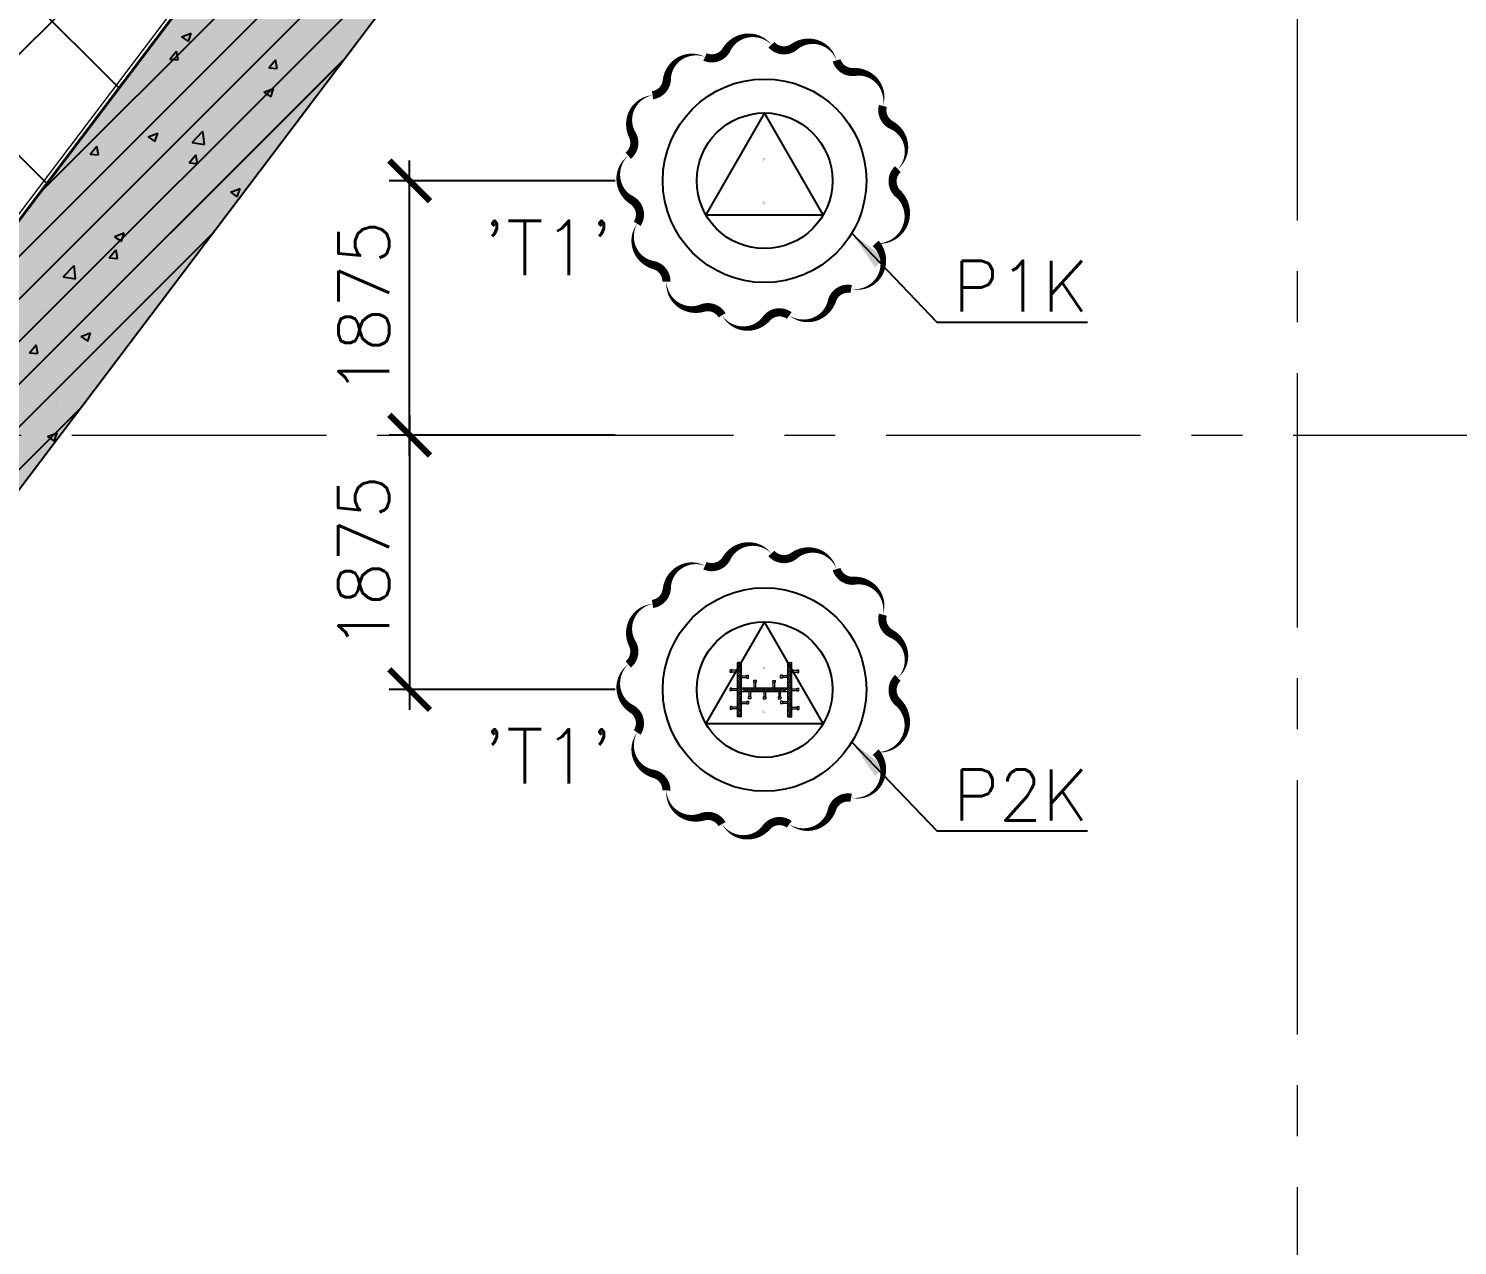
# Model space of a CAD drawing. Header units: millimetres. Extents: x -346728 to 1320345, y -537202 to -385966.
# Drawn here: x 138540 to 149069, y -422639 to -413669 of the extents above; entities that cross this region are included whole.
import ezdxf
from ezdxf.xclip import XClip

# ---------------------------------------------------------------- set-up
doc = ezdxf.new("R2010")
doc.units = ezdxf.units.MM
doc.header["$LTSCALE"] = 100
doc.header["$XCLIPFRAME"] = 2
doc.linetypes.add('DASHED2', pattern=[0.375, 0.25, -0.125])
doc.linetypes.add('X1326_GLB$0$CENTER', pattern=[2, 1.25, -0.25, 0.25, -0.25])
for name, color, linetype, lineweight in [('0 T TEXT', 7, 'Continuous', 13), ('KCMANH', 8, 'Continuous', 13), ('KINGPOST', 5, 'Continuous', 20), ('X1326_GLB$0$A-tim', 8, 'X1326_GLB$0$CENTER', 9)]:
    doc.layers.add(name, color=color, linetype=linetype, lineweight=lineweight)
doc.layers.add('CL load', color=1, linetype='Continuous', plot=False)
for name, color, linetype in [('DM-PL', 1, 'Continuous'), ('hach', 253, 'Continuous'), ('PILE MARK', 8, 'Continuous'), ('PL', 3, 'Continuous'), ('PLT', 6, 'Continuous'), ('W2', 4, 'Continuous'), ('XR_1326_csPL$0$hach', 253, 'Continuous'), ('XR_1326_csPL$0$W2', 4, 'Continuous')]:
    doc.layers.add(name, color=color, linetype=linetype)
doc.styles.add('simplex', font='simplex.shx')
doc.dimstyles.new('100', dxfattribs={"dimscale": 150, "dimtxt": 2.5, "dimasz": 2, "dimexe": 1, "dimexo": 1, "dimgap": 1, "dimtad": 1, "dimdec": 0, "dimzin": 0, "dimdsep": 46, "dimtxsty": 'simplex', "dimblk": 'ARCHTICK', "dimcen": 1, "dimdle": 1, "dimclrd": 256, "dimclre": 256, "dimclrt": 6, "dimadec": 0, "dimazin": 0, "dimtfac": 1, "dimtdec": 0, "dimtix": 1, "dimtmove": 2, "dimatfit": 3, "dimfxl": 1, "dimtolj": 1, "dimtzin": 0, "dimarcsym": 0})
pattern_1 = [(45, (188543.33, 11377564.439), (-8.980256121, 8.980256121), []), (135, (188543.33, 11377564.439), (-8.980256121, -8.980256121), [])]

# ---------------------------------------------------------------- blocks, each defined once
blk = doc.blocks.new('_ArchTick')
at = {"color": 0, "linetype": 'ByBlock', "const_width": 0.15}
blk.add_lwpolyline([(-0.5, -0.5), (0.5, 0.5)], dxfattribs=at)
blk = doc.blocks.new('*D306')
at = {"layer": 'CL load', "lineweight": -2, "transparency": 16777216}
for p, q in [((141348, -416517), (141348, -418692)), ((142864, -416667), (141198, -416667)), ((142864, -418542), (141198, -418542))]:
    blk.add_line(p, q, dxfattribs=at)
at = {"layer": 'DEFPOINTS', "color": 0, "transparency": 16777216}
for p in [(143014, -416667, 0), (141348, -418542), (143014, -418542, 0)]:
    blk.add_point(p, dxfattribs=at)
at = {"layer": 'CL load', "lineweight": -2, "transparency": 16777216, "xscale": 300, "yscale": 300, "zscale": 300}
for p, rotation in [((141348, -416667), 90), ((141348, -418542), 270)]:
    blk.add_blockref('_ArchTick', p, dxfattribs=dict(at, rotation=rotation))
at = {"layer": 'CL load', "color": 6, "transparency": 16777216, "insert": (141010, -417604), "char_height": 375, "attachment_point": 5, "rotation": 90, "style": 'simplex'}
blk.add_mtext('\\A1;1875', dxfattribs=at)
blk = doc.blocks.new('LVL-KHUNGTEN')
blk.add_lwpolyline([(61072.9, 41092.8), (119123.5, 41092.8), (119123.5, 61.9), (61072.9, 61.9)], close=True)
blk = doc.blocks.new('mb duong hh')
at = {"layer": '0 T TEXT', "color": 8, "linetype": 'DASHED2', "ltscale": 300}
blk.add_lwpolyline([(75940, 34596), (80501, 41668), (80491, 88861), (75484, 93868), (-20031, 93860), (-33610, 75885), (-26182, 55955), (-6300, 2612), (0, 0)], close=True, dxfattribs=at)
blk = doc.blocks.new('MB HANG RAO TAM')
h = blk.add_hatch()
h.set_pattern_fill('ANSI37', color=8, scale=7000, style=0)
h.set_pattern_definition([(45, (527887.4, 631399.9), (-618.7184, 618.7184), []), (135, (527887.4, 631399.9), (-618.7184, -618.7184), [])])
h.paths.add_polyline_path([(89794, 74797), (94796, 69797), (94804, 22611), (90246, 15544), (52523, -1634), (34324, -9922), (14325, -19029), (8025, -16417), (-19267, 56832), (-5688, 74797), (41806, 74797), (65797, 74797)], flags=16)
h.paths.add_polyline_path([(-17293, 40146), (-15160, 40938), (-12777, 34516), (-15127, 33730), (-10493, 20001), (4784, -19373), (12548, -21453), (91490, 14752), (95488, 20874), (95620, 46027), (95770, 74597), (91825, 78101), (52350, 76926), (14008, 75822), (-9259, 75871), (-23844, 71027), (-24251, 60760)])
at = {"layer": 'XR_1326_csPL$0$W2', "color": 7, "ltscale": 0.5, "elevation": 0}
blk.add_lwpolyline([(8025, -16417), (14325, -19029), (90246, 15544), (94804, 22611), (94796, 69797), (89794, 74797), (-5688, 74797), (-19267, 56832)], close=True, dxfattribs=at)
blk = doc.blocks.new('KP50')
at = {"ltscale": 0.1}
h = blk.add_hatch(color=6, dxfattribs=at)
h.dxf.hatch_style = 1
h.paths.add_polyline_path([(14, 171), (-14, 171), (-14, 142)])
h.paths.add_polyline_path([(-14, -142), (-14, -171), (14, -171)])
at = {"layer": 'KCMANH', "linetype": 'ByBlock'}
h = blk.add_hatch(dxfattribs=at)
h.set_pattern_fill('ANSI37', color=6, scale=4, style=0)
h.set_pattern_definition(pattern_1)
h.paths.add_polyline_path([(-200, 200), (-200, 171), (200, 171), (200, 200)])
h = blk.add_hatch(dxfattribs=at)
h.set_pattern_fill('ANSI37', color=6, scale=4, style=0)
h.set_pattern_definition([(45, (188728.93, 11377564.439), (-8.980256121, 8.980256121), []), (135, (188728.93, 11377564.439), (-8.980256121, -8.980256121), [])])
h.paths.add_polyline_path([(14, 171), (-14, 142), (-14, -142), (14, -171)])
h = blk.add_hatch(dxfattribs=at)
h.set_pattern_fill('ANSI37', color=6, scale=4, style=0)
h.set_pattern_definition(pattern_1)
h.paths.add_polyline_path([(-200, -171), (-200, -200), (200, -200), (200, -171)])
for p, q in [((-125, 253), (-146, 253)), ((-146, 240), (-146, 253)), ((-125, 240), (-146, 240)), ((-142, 200), (-142, 240)), ((-129, 200), (-129, 240)), ((-125, 240), (-125, 253)), ((-10, 253), (10, 253)), ((-10, 240), (-10, 253)), ((-10, 240), (10, 240)), ((-6, 200), (-6, 240)), ((6, 200), (6, 240)), ((10, 240), (10, 253)), ((125, 253), (146, 253)), ((125, 240), (125, 253)), ((125, 240), (146, 240)), ((129, 200), (129, 240)), ((142, 200), (142, 240)), ((146, 240), (146, 253)), ((-85, 131), (-106, 131)), ((-106, 131), (-106, 118)), ((-85, 118), (-106, 118)), ((-102, 171), (-102, 131)), ((-89, 171), (-89, 131)), ((-85, 131), (-85, 118)), ((-67, 100), (-67, 120)), ((-54, 120), (-67, 120)), ((-54, 100), (-54, 120)), ((-14, 116), (-54, 116)), ((85, 131), (106, 131)), ((85, 131), (85, 118)), ((85, 118), (106, 118)), ((89, 171), (89, 131)), ((102, 171), (102, 131)), ((106, 131), (106, 118)), ((-54, 100), (-67, 100)), ((-67, 10), (-67, -10)), ((-54, 10), (-67, 10)), ((-14, 104), (-54, 104)), ((-54, 10), (-54, -10)), ((-14, 6), (-54, 6)), ((14, 76), (54, 76)), ((14, 64), (54, 64)), ((54, 60), (54, 80)), ((54, 80), (67, 80)), ((54, 60), (67, 60)), ((67, 60), (67, 80)), ((-54, -10), (-67, -10)), ((-67, -100), (-67, -120)), ((-54, -100), (-67, -100)), ((-14, -6), (-54, -6)), ((-54, -100), (-54, -120)), ((-14, -104), (-54, -104)), ((14, -64), (54, -64)), ((14, -76), (54, -76)), ((54, -60), (54, -80)), ((54, -60), (67, -60)), ((54, -80), (67, -80)), ((67, -60), (67, -80)), ((-142, -200), (-142, -240)), ((-129, -200), (-129, -240)), ((-85, -118), (-106, -118)), ((-106, -131), (-106, -118)), ((-85, -131), (-106, -131)), ((-102, -171), (-102, -131)), ((-89, -171), (-89, -131)), ((-85, -131), (-85, -118)), ((-54, -120), (-67, -120)), ((-14, -116), (-54, -116)), ((-6, -200), (-6, -240)), ((6, -200), (6, -240)), ((85, -118), (106, -118)), ((85, -131), (85, -118)), ((85, -131), (106, -131)), ((89, -171), (89, -131)), ((102, -171), (102, -131)), ((106, -131), (106, -118)), ((129, -200), (129, -240)), ((142, -200), (142, -240)), ((-125, -240), (-146, -240)), ((-146, -240), (-146, -253)), ((-125, -253), (-146, -253)), ((-125, -240), (-125, -253)), ((-10, -240), (10, -240)), ((-10, -240), (-10, -253)), ((-10, -253), (10, -253)), ((10, -240), (10, -253)), ((125, -240), (146, -240)), ((125, -240), (125, -253)), ((125, -253), (146, -253)), ((146, -240), (146, -253))]:
    blk.add_line(p, q, dxfattribs=at)
at = {"layer": 'KINGPOST', "color": 6, "linetype": 'ByBlock'}
for p, q in [((-200, 200), (200, 200)), ((-200, 171), (-200, 200)), ((-200, 171), (200, 171)), ((-14, 171), (-14, -171)), ((-14, 142), (14, 171)), ((14, 171), (14, -171)), ((200, 171), (200, 200)), ((-200, -171), (200, -171)), ((-200, -171), (-200, -200)), ((-200, -200), (200, -200)), ((-14, -142), (14, -171)), ((200, -171), (200, -200))]:
    blk.add_line(p, q, dxfattribs=at)
blk.add_lwpolyline([(-14, 0), (14, 0)], dxfattribs=at)
blk = doc.blocks.new('B1 Kingpost Layout Plan1')
at = {"layer": 'KCMANH', "linetype": 'ByBlock', "rotation": 90}
blk.add_blockref('KP50', (-6400, -3776, 0), dxfattribs=at)

msp = doc.modelspace()

# ---------------------------------------------------------------- hatches: boundary and pattern name
at = {"ltscale": 0.1}
h = msp.add_hatch(color=6, dxfattribs=at)
h.dxf.hatch_style = 1
h.paths.add_polyline_path([(143978.1, -414623.9), (143949.3, -414623.9), (143949.3, -414652.7)])
h.paths.add_polyline_path([(143949.3, -414937.5), (143949.3, -414966.3), (143978.1, -414966.3)])
h = msp.add_hatch(color=6, dxfattribs=at)
h.dxf.hatch_style = 1
h.paths.add_polyline_path([(143978.1, -418373.9), (143949.3, -418373.9), (143949.3, -418402.7)])
h.paths.add_polyline_path([(143949.3, -418687.5), (143949.3, -418716.3), (143978.1, -418716.3)])
at = {"layer": 'hach'}
h = msp.add_hatch(dxfattribs=at)
h.set_pattern_fill('ANSI31', color=256, scale=70)
h.set_pattern_definition([(45, (121918.56, -508591.22), (-157.15448, 157.15448), [])])
h.paths.add_polyline_path([(142200.7, -410142.2), (128621.2, -428107.5), (155914.1, -501359), (162214.1, -503970.9), (238136.4, -469396.6), (242695.2, -462329.4), (242687.2, -415142.7), (237685.1, -410142.2)])
h.paths.add_polyline_path([(142797.9, -411342.2), (129975.7, -428305.7), (156856.2, -500450.6), (162191.6, -502662.6), (237318.8, -468450.4), (241495.1, -461976.1), (241487, -415639.4), (237188.2, -411342.2)], flags=16)
h = msp.add_hatch(dxfattribs=at)
h.set_pattern_fill('AR-CONC', color=256, scale=4)
h.set_pattern_definition([(50, (121918.56, -508591.2), (728.7387, -63.7563), [76.2, -838.2]), (355, (121918.56, -508591.2), (-140.9737, 764.2274), [60.96, -670.5623]), (100.45144, (121979.3, -508596.54), (587.765, 700.471), [64.76, -712.361]), (46.1842, (121918.6, -508388), (1084.316, -168.1693), [114.3, -1257.3]), (96.63556, (122008.9, -508402), (949.6165, 989.7045), [97.14, -1068.5424]), (351.18415, (121918.6, -508388), (949.6165, 989.7045), [91.44, -1005.839]), (21, (122020.16, -508438.8), (606.4576, -409.0608), [76.2, -838.2]), (326, (122020.16, -508438.8), (247.208, 736.752), [60.96, -670.56]), (71.45144, (122070.7, -508472.9), (853.6657, 327.691), [64.76, -712.3598]), (37.5, (121918.56, -508591.22), (12.3544, 338.22016), [0, -662.432, 0, -680.72, 0, -673.1]), (7.5, (121918.56, -508591.22), (267.27865, 400.7223), [0, -388.112, 0, -647.192, 0, -256.54]), (327.5, (121692, -508591.22), (542.3624, -22.91498), [0, -254, 0, -792.48, 0, -1051.56]), (317.5, (121590.4, -508591.2), (592.5167, 101.706), [0, -330.2, 0, -526.288, 0, -746.76])])
h.paths.add_polyline_path([(142200.7, -410142.2), (128621.2, -428107.5), (155914.1, -501359), (162214.1, -503970.9), (238136.4, -469396.6), (242695.2, -462329.4), (242687.2, -415142.7), (237685.1, -410142.2)])
h.paths.add_polyline_path([(142797.9, -411342.2), (129975.7, -428305.7), (156856.2, -500450.6), (162191.6, -502662.6), (237318.8, -468450.4), (241495.1, -461976.1), (241487, -415639.4), (237188.2, -411342.2)], flags=16)

# ---------------------------------------------------------------- linework, layer by layer
at = {"color": 6, "elevation": -2718.3}
for points in [[(144945.8, -414705.3, 0, 60, 0.5205671), (144899.1, -414380.9, 60, 60, -0.3534527), (144835.5, -414239.7, 0, 60, 0.5205671), (144623.1, -413989.5, 60, 60, -0.3534915), (144494.1, -413903.8, 0, 60, 0.5205671), (144181.3, -413804.9, 60, 60, -0.3944899), (144014, -413788.5, 0, 60, 0.520567), (143683.1, -413825.2, 60, 60, -0.3907151), (143524.9, -413878.6, 0, 60, 0.520567), (143243.6, -414047.5, 60, 60, -0.3534934), (143138, -414160.8, 0, 60, 0.5205671), (142989.5, -414453.5, 60, 60, -0.3571345), (142959.2, -414606.5, 0, 60, 0.520567), (142984.9, -414934.3, 60, 60, -0.4289707), (143025.2, -415108.2, 0, 60, 0.520567), (143146, -415412.9, 60, 60, -0.3534582), (143240.6, -415535.5, 0, 60, 0.520567), (143505.3, -415729.6, 60, 60, -0.3534893), (143650.6, -415783, 0, 60, 0.5205671), (143977.8, -415806.6, 60, 60, -0.3982747), (144145.8, -415784.6, 0, 60, 0.520567), (144460.4, -415676.2, 60, 60, -0.3869502), (144601.5, -415589.1, 0, 60, 0.7314349), (144782.1, -415252.8, 0, 60, 0.7206829), (144946.7, -414885.8, 60, 60, -0.4358983)], [(144945.8, -418455.3, 0, 60, 0.5205671), (144899.1, -418130.9, 60, 60, -0.3534527), (144835.5, -417989.7, 0, 60, 0.5205671), (144623.1, -417739.5, 60, 60, -0.3534915), (144494.1, -417653.8, 0, 60, 0.5205671), (144181.3, -417554.9, 60, 60, -0.3944899), (144014, -417538.5, 0, 60, 0.520567), (143683.1, -417575.2, 60, 60, -0.3907151), (143524.9, -417628.6, 0, 60, 0.520567), (143243.6, -417797.5, 60, 60, -0.3534934), (143138, -417910.8, 0, 60, 0.5205671), (142989.5, -418203.5, 60, 60, -0.3571345), (142959.2, -418356.5, 0, 60, 0.520567), (142984.9, -418684.3, 60, 60, -0.4289707), (143025.2, -418858.2, 0, 60, 0.520567), (143146, -419162.9, 60, 60, -0.3534582), (143240.6, -419285.5, 0, 60, 0.520567), (143505.3, -419479.6, 60, 60, -0.3534893), (143650.6, -419533, 0, 60, 0.5205671), (143977.8, -419556.6, 60, 60, -0.3982747), (144145.8, -419534.6, 0, 60, 0.520567), (144460.4, -419426.2, 60, 60, -0.3869502), (144601.5, -419339.1, 0, 60, 0.7314349), (144782.1, -419002.8, 0, 60, 0.7206829), (144946.7, -418635.8, 60, 60, -0.4358983)]]:
    msp.add_lwpolyline(points, format="xyseb", close=True, dxfattribs=at)
at = {"layer": 'DM-PL'}
for p, q in [((141348, -416816.6, -1404.9), (141348, -414641.6, -1404.9)), ((142863.7, -414791.6, -1404.9), (141198, -414791.6, -1404.9)), ((142863.7, -416666.6, -1404.9), (141198, -416666.6, -1404.9))]:
    msp.add_line(p, q, dxfattribs=at)
at = {"layer": 'PL', "elevation": -1404.9}
for points in [[(143530.7, -415041.6), (144396.7, -415041.6), (143963.7, -414291.6)], [(143530.7, -415041.6), (144396.7, -415041.6), (143963.7, -414291.6)], [(143530.7, -418791.6), (144396.7, -418791.6), (143963.7, -418041.6)], [(143530.7, -418791.6), (144396.7, -418791.6), (143963.7, -418041.6)]]:
    msp.add_lwpolyline(points, close=True, dxfattribs=at)
at = {"layer": 'PL'}
for centre, radius in [((143963.7, -414791.6, -1404.9), 750), ((143963.7, -414791.6, -1404.9), 750), ((143963.7, -414791.6, -1404.9), 500), ((143963.7, -414791.6, -1404.9), 500), ((143963.7, -418541.6, -1404.9), 750), ((143963.7, -418541.6, -1404.9), 750), ((143963.7, -418541.6, -1404.9), 500), ((143963.7, -418541.6, -1404.9), 500)]:
    msp.add_circle(centre, radius, dxfattribs=at)
at = {"layer": 'W2', "ltscale": 0.5, "elevation": -1404.9}
for points in [[(142200.7, -410142.2), (128621.2, -428107.5), (155914.1, -501359), (162214.1, -503970.9), (238136.4, -469396.6), (242695.2, -462329.4), (242686.9, -415142.1), (237685.1, -410142.2)], [(142797.9, -411342.2), (129975.7, -428305.7), (156856.2, -500450.6), (162191.6, -502662.6), (237318.8, -468450.4), (241495.1, -461976.1), (241487, -415639.4), (237188.2, -411342.2)]]:
    msp.add_lwpolyline(points, close=True, dxfattribs=at)
at = {"layer": 'X1326_GLB$0$A-tim', "ltscale": 15}
for p, q in [((147888.6, -398208.6, -1404.9), (147888.6, -512162.7, -1404.9)), ((120859.5, -416666.6, -1404.9), (255546, -416666.6, -1404.9))]:
    msp.add_line(p, q, dxfattribs=at)
at = {"layer": 'XR_1326_csPL$0$hach', "color": 250}
for p, q in [((136659.1, -417473.6, -1404.9), (143990.5, -410142.2, -1404.9)), ((137632.2, -416186.2, -1404.9), (143676.2, -410142.2, -1404.9)), ((138605.4, -414898.7, -1404.9), (143361.9, -410142.2, -1404.9)), ((135685.9, -418761.1, -1404.9), (141847.5, -412599.5, -1404.9)), ((139589.2, -413784.6, -1404.9), (139589.2, -413784.6, -1404.9)), ((139668, -413729.9, -1404.9), (139718.6, -413764, -1404.9)), ((139668.1, -413729.9, -1404.9), (139739.2, -413702.6, -1404.9)), ((139718.6, -413764, -1404.9), (139739.2, -413702.6, -1404.9)), ((139864.1, -413707.5, -1404.9), (139864.1, -413707.5, -1404.9)), ((139974, -413734, -1404.9), (139974, -413734, -1404.9)), ((140406.5, -413730.4, -1404.9), (140406.5, -413730.4, -1404.9)), ((140948.8, -413753.3, -1404.9), (140948.8, -413753.3, -1404.9)), ((134712.7, -420048.6, -1404.9), (140874.4, -413886.9, -1404.9)), ((139582.1, -413894.2, -1404.9), (139631.1, -413835.8, -1404.9)), ((139582.1, -413894.2, -1404.9), (139642.8, -413899.5, -1404.9)), ((139643, -413899.5, -1404.9), (139631.3, -413835.8, -1404.9)), ((140407.4, -413862.9, -1404.9), (140407.4, -413862.9, -1404.9)), ((140929, -413791.3, -1404.9), (140929, -413791.3, -1404.9)), ((139879.7, -413939.1, -1404.9), (139879.7, -413939.1, -1404.9)), ((140310.9, -413957.9, -1404.9), (140359.8, -413899.6, -1404.9)), ((140310.9, -413957.9, -1404.9), (140371.6, -413963.2, -1404.9)), ((140371.8, -413963.2, -1404.9), (140360, -413899.5, -1404.9)), ((140763.6, -413991.5, -1404.9), (140763.6, -413991.5, -1404.9)), ((139366.5, -414004.1, -1404.9), (139366.5, -414004.1, -1404.9)), ((139447.8, -414087.5, -1404.9), (139447.8, -414087.5, -1404.9)), ((140171.1, -414093.2, -1404.9), (140171.1, -414093.2, -1404.9)), ((140348.3, -414050.2, -1404.9), (140348.3, -414050.2, -1404.9)), ((140602.7, -414016.7, -1404.9), (140602.7, -414016.7, -1404.9)), ((139321.9, -414185.4, -1404.9), (139321.9, -414185.4, -1404.9)), ((139578.5, -414195, -1404.9), (139578.5, -414195, -1404.9)), ((139706.7, -414134.7, -1404.9), (139706.7, -414134.7, -1404.9)), ((139990.1, -414110.4, -1404.9), (139990.1, -414110.4, -1404.9)), ((140274.5, -414138.9, -1404.9), (140345.6, -414111.6, -1404.9)), ((140274.5, -414139, -1404.9), (140325, -414173.1, -1404.9)), ((140325, -414173.1, -1404.9), (140345.6, -414111.7, -1404.9)), ((140395, -414201.1, -1404.9), (140395, -414201.1, -1404.9)), ((140532.5, -414133.3, -1404.9), (140532.5, -414133.3, -1404.9)), ((139867.3, -414277.3, -1404.9), (139867.3, -414277.3, -1404.9)), ((139354.1, -414342.3, -1404.9), (139354.1, -414342.3, -1404.9)), ((139822, -414418, -1404.9), (139822, -414418, -1404.9)), ((140335.4, -414417.5, -1404.9), (140335.4, -414417.5, -1404.9)), ((140414.5, -414316.3, -1404.9), (140414.5, -414316.3, -1404.9)), ((139229.5, -414519.7, -1404.9), (139229.5, -414519.7, -1404.9)), ((139420.8, -414466.6, -1404.9), (139492, -414439.3, -1404.9)), ((139420.8, -414466.7, -1404.9), (139471.4, -414500.8, -1404.9)), ((139471.4, -414500.8, -1404.9), (139492, -414439.4, -1404.9)), ((139745.6, -414509.3, -1404.9), (139824.8, -414426.8, -1404.9)), ((139745.7, -414509.4, -1404.9), (139836, -414523.4, -1404.9)), ((139836, -414523.3, -1404.9), (139824.8, -414426.8, -1404.9)), ((140081.1, -414451, -1404.9), (140081.1, -414451, -1404.9)), ((138994.4, -414594.6, -1404.9), (139043.3, -414536.3, -1404.9)), ((138994.4, -414594.7, -1404.9), (139055.1, -414600, -1404.9)), ((139055.3, -414599.9, -1404.9), (139043.5, -414536.2, -1404.9)), ((139054.6, -414586.1, -1404.9), (139054.6, -414586.1, -1404.9)), ((139249.9, -414606.7, -1404.9), (139249.9, -414606.7, -1404.9)), ((139439.4, -414535.4, -1404.9), (139439.4, -414535.4, -1404.9)), ((139723.1, -414658.4, -1404.9), (139772.1, -414600, -1404.9)), ((139784, -414663.7, -1404.9), (139772.2, -414600, -1404.9)), ((139792.3, -414629.6, -1404.9), (139792.3, -414629.6, -1404.9)), ((139855, -414615.5, -1404.9), (139855, -414615.5, -1404.9)), ((138921.8, -414720.2, -1404.9), (138921.8, -414720.2, -1404.9)), ((139341.8, -414680.5, -1404.9), (139341.8, -414680.5, -1404.9)), ((139723.1, -414658.4, -1404.9), (139783.8, -414663.7, -1404.9)), ((138820.1, -414752.1, -1404.9), (138820.1, -414752.1, -1404.9)), ((139464.1, -414743.1, -1404.9), (139464.1, -414743.1, -1404.9)), ((140006.5, -414766, -1404.9), (140006.5, -414766, -1404.9)), ((140068.1, -414818.2, -1404.9), (140068.1, -414818.2, -1404.9)), ((139172.1, -414936.1, -1404.9), (139172.1, -414936.1, -1404.9)), ((139617.5, -414875.3, -1404.9), (139617.5, -414875.3, -1404.9)), ((139813.8, -414851.7, -1404.9), (139813.8, -414851.7, -1404.9)), ((140027.3, -414875.7, -1404.9), (140098.4, -414848.4, -1404.9)), ((140027.3, -414875.8, -1404.9), (140077.8, -414909.8, -1404.9)), ((140077.8, -414909.9, -1404.9), (140098.4, -414848.5, -1404.9)), ((138787.3, -414986.8, -1404.9), (138787.3, -414986.8, -1404.9)), ((139025, -414977, -1404.9), (139025, -414977, -1404.9)), ((139329.4, -415018.8, -1404.9), (139329.4, -415018.8, -1404.9)), ((139842.6, -414953.7, -1404.9), (139842.6, -414953.7, -1404.9)), ((138807.8, -415090.3, -1404.9), (138807.8, -415090.3, -1404.9)), ((139047.8, -415123.1, -1404.9), (139047.8, -415123.1, -1404.9)), ((139590.1, -415146, -1404.9), (139590.1, -415146, -1404.9)), ((133739.6, -421336, -1404.9), (139901.2, -415174.4, -1404.9)), ((139173.6, -415203.4, -1404.9), (139244.8, -415176.1, -1404.9)), ((139173.6, -415203.5, -1404.9), (139224.1, -415237.5, -1404.9)), ((139224.2, -415237.5, -1404.9), (139244.8, -415176.1, -1404.9)), ((139546.5, -415252.4, -1404.9), (139546.5, -415252.4, -1404.9)), ((139800.8, -415218.9, -1404.9), (139800.8, -415218.9, -1404.9)), ((138904.8, -415336.9, -1404.9), (138904.8, -415336.9, -1404.9)), ((139135.3, -415358.9, -1404.9), (139184.3, -415300.5, -1404.9)), ((139135.3, -415358.9, -1404.9), (139196.1, -415364.2, -1404.9)), ((139196.2, -415364.2, -1404.9), (139184.5, -415300.5, -1404.9)), ((139317.1, -415357, -1404.9), (139317.1, -415357, -1404.9)), ((138795.4, -415428.5, -1404.9), (138795.4, -415428.5, -1404.9)), ((138796, -415499, -1404.9), (138875.1, -415416.5, -1404.9)), ((138886.4, -415513, -1404.9), (138875.2, -415416.5, -1404.9)), ((138796, -415499.1, -1404.9), (138886.4, -415513.1, -1404.9)), ((139575.5, -415481.5, -1404.9), (139575.5, -415481.5, -1404.9)), ((138849.9, -415642.3, -1404.9), (138849.9, -415642.3, -1404.9)), ((138983, -415583.2, -1404.9), (138983, -415583.2, -1404.9)), ((139279.2, -415653.1, -1404.9), (139279.2, -415653.1, -1404.9)), ((139392.3, -415665.2, -1404.9), (139392.3, -415665.2, -1404.9)), ((139533.6, -415619.6, -1404.9), (139533.6, -415619.6, -1404.9)), ((138637.6, -415737.6, -1404.9), (138637.6, -415737.6, -1404.9)), ((138783.1, -415766.7, -1404.9), (138783.1, -415766.7, -1404.9)), ((139064.2, -415778.7, -1404.9), (139064.2, -415778.7, -1404.9)), ((139304.7, -415695.2, -1404.9), (139304.7, -415695.2, -1404.9)), ((139226.5, -415806.3, -1404.9), (139226.5, -415806.3, -1404.9)), ((138634, -415908, -1404.9), (138634, -415908, -1404.9)), ((138926.4, -415940.1, -1404.9), (138997.6, -415912.8, -1404.9)), ((138926.4, -415940.2, -1404.9), (138976.9, -415974.3, -1404.9)), ((138976.9, -415974.3, -1404.9), (138997.5, -415912.9, -1404.9)), ((138547.6, -416059.3, -1404.9), (138596.5, -416001, -1404.9)), ((138547.6, -416059.3, -1404.9), (138608.3, -416064.7, -1404.9)), ((138608.5, -416064.6, -1404.9), (138596.7, -416000.9, -1404.9)), ((138770.7, -416105, -1404.9), (138770.7, -416105, -1404.9)), ((139011.9, -416053.8, -1404.9), (139011.9, -416053.8, -1404.9)), ((138647.8, -416158.7, -1404.9), (138647.8, -416158.7, -1404.9)), ((139022, -416263.6, -1404.9), (139022, -416263.6, -1404.9)), ((132766.4, -422623.5, -1404.9), (138928.1, -416461.9, -1404.9)), ((138744.7, -416454.6, -1404.9), (138744.7, -416454.6, -1404.9)), ((138758.4, -416443.2, -1404.9), (138758.4, -416443.2, -1404.9)), ((138679.2, -416676.9, -1404.9), (138750.4, -416649.6, -1404.9)), ((138679.2, -416677, -1404.9), (138729.7, -416711, -1404.9)), ((138729.7, -416711, -1404.9), (138750.3, -416649.7, -1404.9))]:
    msp.add_line(p, q, dxfattribs=at)
at = {"layer": 'XR_1326_csPL$0$W2', "color": 7, "ltscale": 0.5}
for p, q in [((142200.7, -410142.2, -1404.9), (128621.2, -428107.5, -1404.9)), ((142797.9, -411342.2, -1404.9), (129975.7, -428305.7, -1404.9))]:
    msp.add_line(p, q, dxfattribs=at)

# ---------------------------------------------------------------- block references
at = {"extrusion": (0.00597, -2.28885e-18, 0.999982), "xscale": 3.385207865094198, "yscale": 3.385207865094198, "zscale": 3.385207865094198}
msp.add_blockref('LVL-KHUNGTEN', (-107243.5, -525073.6, -287.1), dxfattribs=at)
ref = msp.add_blockref('mb duong hh', (162214.1, -503978, 0))
XClip(ref).set_block_clipping_path([(-58962.6888090824, -15358.4345334051), (108047.3313388755, 114603.0144500207)])
at = {"layer": 'DM-PL', "xscale": 300, "yscale": 300, "zscale": 300}
for p, rotation in [((141348, -414791.6, -1404.9), 90), ((141348, -416666.6, -1404.9), 270)]:
    msp.add_blockref('_ArchTick', p, dxfattribs=dict(at, rotation=rotation))

# ---------------------------------------------------------------- texts
at = {"layer": 'DM-PL', "color": 6, "insert": (141010.5, -415729.1), "char_height": 375, "attachment_point": 5, "rotation": 90, "style": 'simplex'}
msp.add_mtext('\\A1;1875', dxfattribs=at)
at = {"layer": 'PILE MARK', "color": 4, "style": 'simplex'}
for s, p in [('P1K', (145353.1, -415755.9, -1404.9)), ('P2K', (145353.1, -419505.9, -1404.9))]:
    msp.add_text(s, height=375, dxfattribs=at).set_placement(p)
at = {"layer": 'PLT', "style": 'simplex'}
for p in [(141887.9, -415486.3, -1404.9), (141887.9, -419233.8, -1404.9)]:
    msp.add_text("'T1'", height=400, dxfattribs=at).set_placement(p)

# ---------------------------------------------------------------- dimensions: what is measured, and where the dimension line sits
at = {"layer": 'CL load'}
dim = msp.add_linear_dim(base=(141348, -418541.6, -1404.9), p1=(143013.7, -416666.6, -1404.9), p2=(143013.7, -418541.6, -1404.9), angle=90, dimstyle='100', dxfattribs=at)
dim.commit()
dim.dimension.update_dxf_attribs({"geometry": '*D306', "text_midpoint": (141010.5, -417604.1, -1404.9)})

# ---------------------------------------------------------------- leaders
at = {"layer": 'PILE MARK'}
for points in [[(144606.2, -415178.4, -1404.9), (145234, -415833.5, -1404.9), (146342.7, -415833.5, -1404.9)], [(144606.2, -418928.4, -1404.9), (145234, -419583.5, -1404.9), (146342.7, -419583.5, -1404.9)]]:
    msp.add_leader(points, dimstyle='100', override={"dimgap": 1, "dimtad": 0}, dxfattribs=at)

# ---------------------------------------------------------------- next in the draw order: block references
msp.add_blockref('MB HANG RAO TAM', (147888.6, -484948.9, 0))

# ---------------------------------------------------------------- next in the draw order: block references
msp.add_blockref('B1 Kingpost Layout Plan1', (150363.7, -414766, -1404.9))

doc.saveas('drawing.dxf')
